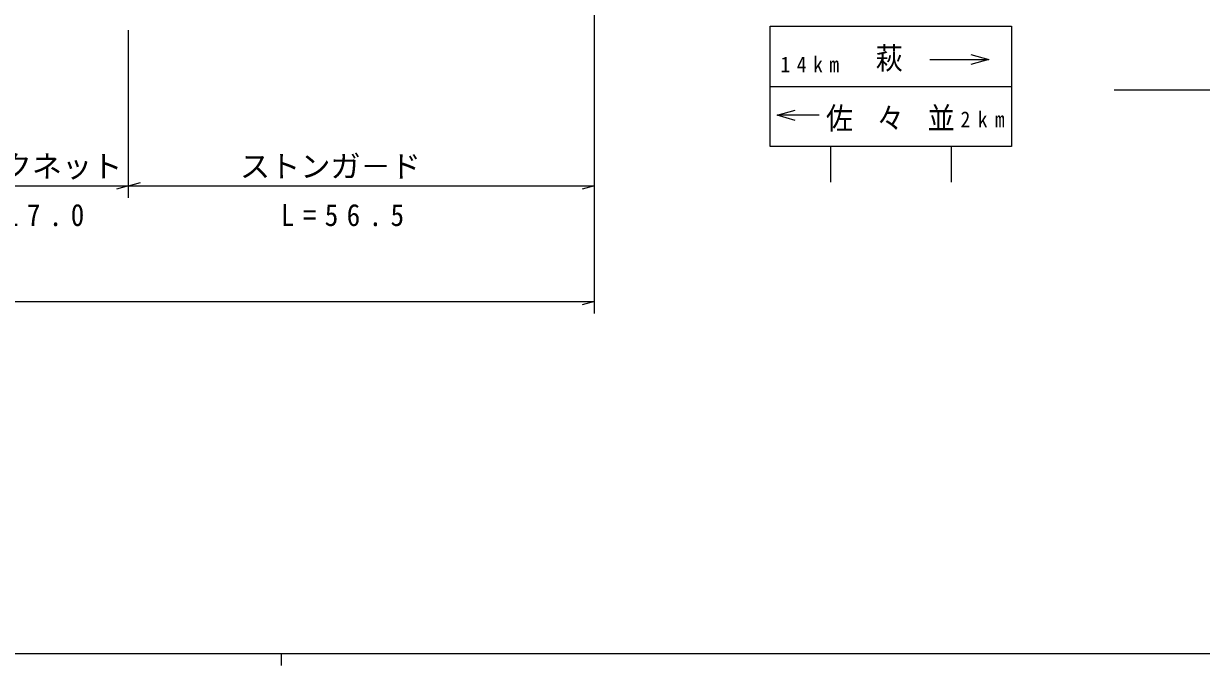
# Model space of a CAD drawing. Units: millimetres, scale not verified. Extents: x 40000 to 680000, y 20000 to 380000.
# Drawn here: x 146638 to 244298, y 204000 to 257253 of the extents above; entities that cross this region are included whole.
import ezdxf
from ezdxf.enums import TextEntityAlignment as Align

# ---------------------------------------------------------------- set-up
doc = ezdxf.new("R2010")
doc.units = ezdxf.units.MM
doc.header["$LTSCALE"] = 1000
doc.layers.add('M-BGD', color=7, linetype='Continuous', lineweight=25)
doc.layers.add('M-TTL-BAND', color=7, linetype='Continuous', lineweight=25)
doc.styles.add('ＭＳ ゴシック', font='')
doc.styles.get('ＭＳ ゴシック').set_extended_font_data('MS Gothic')

msp = doc.modelspace()

# ---------------------------------------------------------------- linework, layer by layer
at = {"layer": 'M-BGD'}
for p, q in [((193967, 233205), (193967, 262453)), ((155332, 242790), (155332, 256717)), ((221768, 254262), (226674, 254262)), ((208545, 252043), (228545, 252043)), ((212596, 249640), (209112, 249640)), ((213545, 247043), (213545, 244106)), ((223545, 247043), (223545, 244106)), ((138706, 243790), (155332, 243790)), ((155332, 243790), (154332, 243510)), ((155332, 243790), (156332, 244070)), ((155332, 243790), (193967, 243790)), ((193967, 243790), (192967, 243510)), ((78631, 234205), (193967, 234205)), ((193967, 234205), (192967, 233925))]:
    msp.add_line(p, q, dxfattribs=at)
msp.add_lwpolyline([(228545, 247043), (208545, 247043), (208545, 257043), (228545, 257043), (228545, 247043), (208545, 247043), (208545, 257043), (228545, 257043)], close=True, dxfattribs=at)
for points in [[(225174, 254682), (226674, 254262), (225174, 253842)], [(246961, 253247), (245317, 251730), (237059, 251730)], [(210612, 249220), (209112, 249640), (210612, 250060)]]:
    msp.add_lwpolyline(points, dxfattribs=at)
at = {"layer": 'M-TTL-BAND'}
for p, q in [((40000, 205000), (579000, 205000)), ((168000, 205000), (168000, 204000))]:
    msp.add_line(p, q, dxfattribs=at)

# ---------------------------------------------------------------- texts
at = {"layer": 'M-BGD', "style": 'ＭＳ ゴシック', "width": 0.9}
msp.add_text('萩', height=1833, dxfattribs=at).set_placement((217289, 252911), align=Align.BOTTOM_LEFT)
at = {"layer": 'M-BGD', "style": 'ＭＳ ゴシック'}
for s, p in [('ロックネット', (139827, 243943)), ('ストンガ－ド', (164582, 243943))]:
    msp.add_text(s, height=1833, dxfattribs=at).set_placement(p, align=Align.BOTTOM_LEFT)
at = {"layer": 'M-BGD', "attachment_point": 7, "style": 'ＭＳ ゴシック'}
for s, insert, char_height in [('\\T1.67;\\W0.9;14km', (209397, 253195), 1320), ('\\T1.25;\\W0.9;佐\\~々\\~並', (213165, 248289), 1833), ('\\T1.76;\\W0.9;2km', (224328, 248645), 1320), ('\\T1.62;\\W0.9;L=17.0', (141461, 240425), 1833), ('\\T1.62;\\W0.9;L=56.5', (167974, 240425), 1833)]:
    msp.add_mtext(s, dxfattribs=dict(at, insert=insert, char_height=char_height))

doc.saveas('drawing.dxf')
